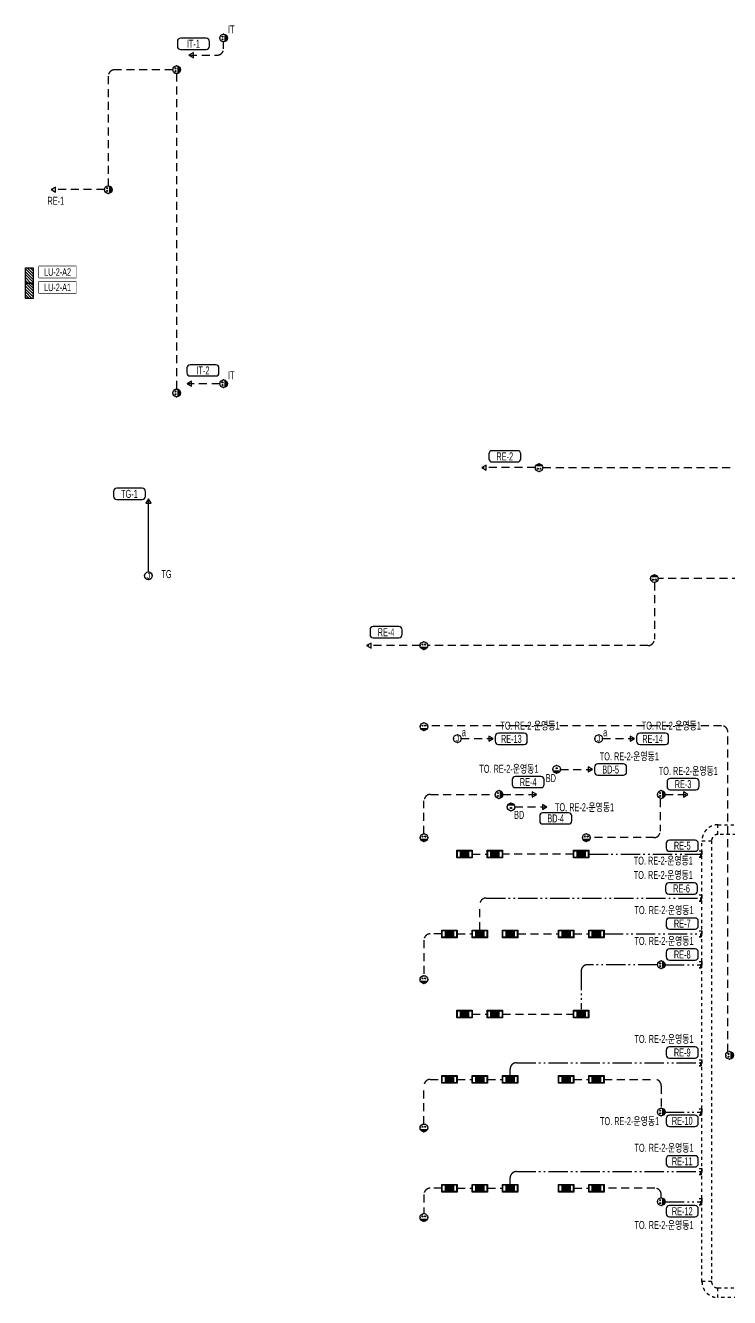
# Model space of a CAD drawing. Header units: millimetres. Extents: x 35956 to 501590, y -530175 to 1059940.
# Drawn here: x 94494 to 127472, y -100569 to -40953 of the extents above; entities that cross this region are included whole.
import ezdxf
from ezdxf.enums import TextEntityAlignment as Align

# ---------------------------------------------------------------- set-up
doc = ezdxf.new("R2010")
doc.units = ezdxf.units.MM
doc.header["$LTSCALE"] = 150
doc.set_wipeout_variables(frame=1)
for name, pattern in [('D1', [3, 1, -1, 1]), ('D2', [6.5, 2.5, -1.5, 2.5]), ('E6', [10, 6, -1, 0.5, -1, 0.5, -1])]:
    doc.linetypes.add(name, pattern=pattern)
for name, color, linetype in [('------01 Distribution Panel', 3, 'Continuous'), ('------01 Distribution Panel_UPS_Emgency', 232, 'Continuous'), ('------06 Receptacle', 6, 'Continuous'), ('------07 System Box', 6, 'Continuous'), ('-----20 General Symbol', 3, 'Continuous'), ('-----21 Embeded Wire in Ceiling or Wall', 4, 'Continuous'), ('-----22 Concealed Wire in Floor', 4, 'E6'), ('-----22 Embeded in Floor', 4, 'D2'), ('-----23 Concealed or Exposed Wire', 4, 'D1'), ('-----26 Electrical Cable Tray_Access Floor', 1, 'D1')]:
    doc.layers.add(name, color=color, linetype=linetype)
doc.styles.add('ELEC', font='')
doc.styles.get('ELEC').set_extended_font_data('Dotum')

# ---------------------------------------------------------------- blocks, each defined once
blk = doc.blocks.new('B02')
h = blk.add_hatch(color=256)
h.paths.add_polyline_path([(-136, 86, 0.632456), (136, 86)])
h.paths.add_polyline_path([(-75, 193, 1), (-32, 193, 1)])
h.paths.add_polyline_path([(32, 193, 1), (75, 193, 1)])
blk.add_line((-136, 86), (136, 86))
at = {"linetype": 'Continuous'}
blk.add_circle((0, 150), 150, dxfattribs=at)
for centre in [(-54, 193), (54, 193)]:
    blk.add_circle(centre, 21.4)
for p in [(-150, 150), (0, 300), (0, 0), (150, 150)]:
    blk.add_point(p)
blk = doc.blocks.new('O04')
blk.add_circle((0, 0), 150)
for p in [(-150, 0), (0, 150), (150, 0), (0, -150)]:
    blk.add_point(p)
at = {"style": 'ELEC'}
blk.add_text('J', height=214, dxfattribs=at).set_placement((0, 0), align=Align.MIDDLE)
blk = doc.blocks.new('B01')
h = blk.add_hatch(color=256)
h.paths.add_polyline_path([(21, 193, 1), (-21, 193, 1)])
h.paths.add_polyline_path([(-136, 86, 0.632456), (136, 86)])
blk.add_line((-136, 86), (136, 86))
at = {"linetype": 'Continuous'}
blk.add_circle((0, 150), 150, dxfattribs=at)
blk.add_circle((0, 193), 21.4)
for p in [(-150, 150), (0, 300), (0, 0), (150, 150)]:
    blk.add_point(p)
blk = doc.blocks.new('B11')
h = blk.add_hatch(color=256)
h.dxf.hatch_style = 1
h.paths.add_polyline_path([(150, 150), (-150, 150), (-150, -150), (150, -150)])
at = {"linetype": 'Continuous'}
for points in [[(300, -150), (-300, -150), (-300, 150), (300, 150)], [(-150, 150), (150, 150), (150, -150), (-150, -150)]]:
    blk.add_lwpolyline(points, close=True, dxfattribs=at)
at = {"color": 1, "linetype": 'Continuous'}
for points in [[(-280, 130), (-170, 130), (-170, -130), (-280, -130)], [(170, 130), (280, 130), (280, -130), (170, -130)]]:
    blk.add_lwpolyline(points, close=True, dxfattribs=at)
blk = doc.blocks.new('O07')
blk.add_lwpolyline([(-173, -100), (0, 0), (-173, 100)], close=True)
blk = doc.blocks.new('O08')
blk.add_hatch(color=256).paths.add_polyline_path([(-120, 51), (-120, 0), (120, 0), (120, 51)])
blk.add_lwpolyline([(120, 127.5), (120, 0), (-120, 0), (-120, 127.5), (-120, 51), (120, 51)])
blk = doc.blocks.new('A$C2ba48c73')
at = {"layer": '-----23 Concealed or Exposed Wire', "rotation": 180}
blk.add_blockref('O08', (0, 0), dxfattribs=at)
blk = doc.blocks.new('A02')
h = blk.add_hatch()
h.set_pattern_fill('ANSI31', color=256, scale=25, style=0)
h.set_pattern_definition([(45, (-2000, -19200), (-56.1266, 56.1266), [])])
h.paths.add_polyline_path([(-300, 300), (-300, 0), (300, 0), (300, 300)])
blk.add_lwpolyline([(300, 0), (-300, 0), (-300, 300), (300, 300)], close=True)

msp = doc.modelspace()

# ---------------------------------------------------------------- linework, layer by layer
at = {"layer": '------01 Distribution Panel', "color": 1, "elevation": 0}
msp.add_lwpolyline([(95121, -53490), (96876, -53490), (96876, -52965), (95121, -52965)], close=True, dxfattribs=at)
at = {"layer": '-----21 Embeded Wire in Ceiling or Wall', "elevation": 0}
msp.add_lwpolyline([(100254, -66565), (100254, -63135)], dxfattribs=at)
at = {"layer": '-----22 Concealed Wire in Floor'}
msp.add_line((116074, -81845), (126180, -81845), dxfattribs=at)
for points in [[(124094, -84971), (120822, -84971, 0.414214), (120522, -85271), (120522, -87060)], [(117194, -90165), (117194, -89865, -0.414214), (117494, -89565), (126180, -89565)], [(117194, -95265), (117194, -94965, -0.414214), (117494, -94665), (126180, -94665)]]:
    msp.add_lwpolyline(points, format="xyb", dxfattribs=at)
for points in [[(124454, -84971), (126180, -84971)], [(124454, -91873), (126180, -91873)], [(124454, -96076), (126180, -96076)]]:
    msp.add_lwpolyline(points, dxfattribs=at)
at = {"layer": '-----22 Embeded in Floor'}
for p, q in [((103774, -42045), (103774, -41722)), ((114904, -74375), (116404, -74375)), ((121524, -74375), (123024, -74375)), ((119554, -75815), (121054, -75815)), ((117414, -77575), (118914, -77575)), ((115774, -83345), (115774, -82145)), ((117554, -83525), (119454, -83525))]:
    msp.add_line(p, q, dxfattribs=at)
for points in [[(101394, -43032), (98673, -43032, 0.414214), (98373, -43332), (98374, -48465)], [(123951, -67055), (123951, -69716, -0.414214), (123651, -70016), (113335, -70016)], [(127396, -89056), (127396, -74071, 0.414214), (127096, -73771), (113382, -73771)], [(113161, -78835), (113161, -77293, -0.414214), (113461, -76993), (116494, -76993)], [(113994, -83525), (113456, -83525, 0.414214), (113156, -83825), (113156, -85485)], [(113156, -92436), (113156, -90645, -0.414214), (113456, -90345), (113994, -90345)], [(121594, -90345), (123975, -90345, -0.414214), (124275, -90645), (124275, -91692)], [(113994, -95445), (113456, -95445, 0.414214), (113156, -95745), (113156, -96636)], [(124275, -95894), (124275, -95745, 0.414214), (123975, -95445), (121594, -95445)]]:
    msp.add_lwpolyline(points, format="xyb", dxfattribs=at)
for points in [[(101574, -43212), (101574, -57991)], [(98194, -48645), (95694, -48645)], [(103594, -57745), (102070, -57745)], [(118372, -61674), (115872, -61674)], [(118732, -61676), (150772, -61674)], [(145372, -66874), (124132, -66876)], [(112975, -70014), (110475, -70014)], [(116854, -76995), (118441, -76995)], [(124454, -76995), (125519, -76995)], [(115424, -79785), (116122, -79785)], [(120162, -79785), (116842, -79785)], [(114714, -83525), (115414, -83525)], [(120174, -83525), (120874, -83525)], [(115424, -87285), (116122, -87285)], [(116842, -87285), (120162, -87285)], [(114714, -90345), (115414, -90345)], [(116134, -90345), (116834, -90345)], [(120174, -90345), (120874, -90345)], [(114714, -95445), (115414, -95445)], [(116134, -95445), (116834, -95445)], [(120174, -95445), (120874, -95445)]]:
    msp.add_lwpolyline(points, dxfattribs=at)
for centre, start, end in [((103474, -42045), 270, 0), ((116074, -82145), 90, 180)]:
    msp.add_arc(centre, 300, start, end, dxfattribs=at)
at = {"layer": '-----26 Electrical Cable Tray_Access Floor', "elevation": 0}
for points in [[(126630, -79162), (126630, -79162, -0.414214), (126930, -78862), (126930, -78862), (126930, -78412, 0.414214), (126180, -79162)], [(126930, -100119), (126930, -100119, -0.414214), (126630, -99819), (126630, -99819), (126180, -99819, 0.414214), (126930, -100569)]]:
    msp.add_lwpolyline(points, format="xyb", close=True, dxfattribs=at)
for points in [[(126930, -78862), (126930, -78412), (144283, -78412), (144283, -78862)], [(126180, -79162), (126630, -79162), (126630, -99819), (126180, -99819)], [(160237, -100119), (160237, -100569), (126930, -100569), (126930, -100119)]]:
    msp.add_lwpolyline(points, close=True, dxfattribs=at)
at = {"color": 1, "linetype": 'Continuous'}
for points in [[(116501, -74498, 0.414214), (116651, -74648), (117851, -74648, 0.414214), (118001, -74498), (118001, -74273, 0.414214), (117851, -74123), (116651, -74123, 0.414214), (116501, -74273)], [(123121, -74498, 0.414214), (123271, -74648), (124471, -74648, 0.414214), (124621, -74498), (124621, -74273, 0.414214), (124471, -74123), (123271, -74123, 0.414214), (123121, -74273)], [(121151, -75938, 0.414214), (121301, -76088), (122501, -76088, 0.414214), (122651, -75938), (122651, -75713, 0.414214), (122501, -75563), (121301, -75563, 0.414214), (121151, -75713)], [(118579, -78226, 0.414214), (118729, -78376), (119929, -78376, 0.414214), (120079, -78226), (120079, -78001, 0.414214), (119929, -77851), (118729, -77851, 0.414214), (118579, -78001)]]:
    msp.add_lwpolyline(points, format="xyb", close=True, dxfattribs=at)

# ---------------------------------------------------------------- block references
at = {"layer": '------01 Distribution Panel_UPS_Emgency', "xscale": 1.2, "yscale": 1.2, "zscale": 1.2, "rotation": 270}
msp.add_blockref('A02', (94494, -53385), dxfattribs=at)
at = {"layer": '------06 Receptacle', "xscale": 1.2, "yscale": 1.2, "zscale": 1.2}
for name, p, rotation in [('B02', (103954, -41542), 89.99999905542973), ('B02', (101754, -43032), 89.99999905542991), ('B02', (98554, -48645), 89.64627258613703), ('B02', (103954, -57745), 89.99999905542973), ('B02', (101754, -58171), 89.99999905542991), ('B02', (118554, -61495), 179.646272586137), ('B02', (123954, -66695), 179.646272586137), ('B02', (113154, -70195), 359.6462725861371), ('B02', (113156, -73995), 359.646272586137), ('B02', (116854, -76995), 89.64627258613703), ('B02', (124454, -76995), 89.64627258613703), ('B01', (117234, -77395), 180), ('B02', (113159, -79195), 359.6462725861371), ('B02', (120759, -79195), 359.6462725861371), ('B02', (124454, -84974), 89.64627258613703), ('B02', (113154, -85845), 359.646272586137), ('B02', (127651, -89220), 89.64627258613697), ('B02', (124454, -91873), 89.64627258613703), ('B02', (113154, -92796), 359.646272586137), ('B02', (124454, -96076), 89.64627258614475), ('B02', (113154, -96996), 359.646272586137)]:
    msp.add_blockref(name, p, dxfattribs=dict(at, rotation=rotation))
msp.add_blockref('B01', (119374, -75995), dxfattribs=at)
at = {"layer": '------07 System Box', "xscale": 1.2, "yscale": 1.2, "zscale": 1.2}
for p in [(115064, -79785), (116482, -79785), (120522, -79785), (114354, -83525), (115774, -83525), (117194, -83525), (119814, -83525), (121234, -83525), (115064, -87285), (116482, -87285), (120522, -87285), (114354, -90345), (115774, -90345), (117194, -90345), (119814, -90345), (121234, -90345), (114354, -95445), (115774, -95445), (117194, -95445), (119814, -95445), (121234, -95445)]:
    msp.add_blockref('B11', p, dxfattribs=at)
at = {"layer": '-----20 General Symbol', "xscale": 1.2, "yscale": 1.2, "zscale": 1.2}
for p in [(100254, -66745), (114724, -74375), (121344, -74375)]:
    msp.add_blockref('O04', p, dxfattribs=at)
at = {"layer": '-----21 Embeded Wire in Ceiling or Wall', "xscale": 1.2, "yscale": 1.2, "zscale": 1.2, "rotation": 89.9999999999999}
msp.add_blockref('O07', (100254, -63135), dxfattribs=at)
at = {"layer": '-----21 Embeded Wire in Ceiling or Wall', "xscale": 1.2, "yscale": 1.2, "zscale": 1.2}
for p in [(116404, -74375), (123024, -74375), (121054, -75815), (118441, -76995), (125519, -76995), (118914, -77575)]:
    msp.add_blockref('O07', p, dxfattribs=at)
at = {"layer": '-----22 Concealed Wire in Floor', "xscale": 1.2, "rotation": 270}
for p in [(126180, -79785), (126180, -81845), (126180, -83525), (126180, -84971), (126180, -89565), (126180, -91873), (126180, -94665), (126180, -96076)]:
    msp.add_blockref('A$C2ba48c73', p, dxfattribs=at)
at = {"layer": '-----22 Embeded in Floor', "xscale": 1.2, "yscale": 1.2, "zscale": 1.2, "rotation": 180}
for p in [(95694, -48645), (102070, -57745), (115872, -61674), (110475, -70014)]:
    msp.add_blockref('O07', p, dxfattribs=at)

# ---------------------------------------------------------------- texts
at = {"layer": '------06 Receptacle', "style": 'ELEC', "width": 0.7}
for s, p in [('IT', (104129, -41140, 0)), ('IT', (104129, -57343, 0)), ('BD', (117617, -77948))]:
    msp.add_text(s, height=375, dxfattribs=at).set_placement(p, align=Align.MIDDLE)
at = {"layer": '-----20 General Symbol', "style": 'ELEC', "width": 0.7}
msp.add_text('TG', height=375, dxfattribs=at).set_placement((101101, -66663), align=Align.MIDDLE)
for p in [(114933, -74075), (121553, -74075)]:
    msp.add_text('a', height=375, dxfattribs=at).set_placement(p, align=Align.MIDDLE_LEFT)
at = {"style": 'ELEC', "width": 0.7}
for s, p in [('TO. RE-2-운영동1', (118127, -73756)), ('TO. RE-2-운영동1', (124747, -73756)), ('RE-13', (117251, -74386)), ('RE-14', (123871, -74386)), ('TO. RE-2-운영동1', (122777, -75196)), ('BD-5', (121901, -75826)), ('TO. RE-2-운영동1', (120681, -77581)), ('BD-4', (119329, -78113)), ('TO. RE-2-운영동1', (122789, -92291))]:
    msp.add_text(s, height=375, dxfattribs=at).set_placement(p, align=Align.MIDDLE)

# ---------------------------------------------------------------- wipeouts: each hides what was drawn before it
at = {"color": 1, "linetype": 'Continuous'}
msp.add_wipeout([(101609, -41925), (101610, -41949), (101616, -41972), (101625, -41993), (101637, -42013), (101653, -42031), (101670, -42047), (101691, -42059), (101712, -42068), (101735, -42073), (101759, -42075), (102959, -42075), (102982, -42073), (103005, -42068), (103027, -42059), (103047, -42047), (103065, -42031), (103080, -42013), (103092, -41993), (103101, -41972), (103107, -41949), (103109, -41925), (103109, -41700), (103107, -41677), (103101, -41654), (103092, -41632), (103080, -41612), (103065, -41594), (103047, -41579), (103027, -41567), (103005, -41558), (102982, -41552), (102959, -41550), (101759, -41550), (101735, -41552), (101712, -41558), (101691, -41567), (101670, -41579), (101653, -41594), (101637, -41612), (101625, -41632), (101616, -41654), (101610, -41677), (101609, -41700)], dxfattribs=at).translate(0, 0, 0)

# ---------------------------------------------------------------- next in the draw order: linework, layer by layer
msp.add_lwpolyline([(101609, -41925, 0.414214), (101759, -42075), (102959, -42075, 0.414214), (103109, -41925), (103109, -41700, 0.414214), (102959, -41550), (101759, -41550, 0.414214), (101609, -41700)], format="xyb", close=True, dxfattribs=at)

# ---------------------------------------------------------------- next in the draw order: wipeouts: each hides what was drawn before it
for points in [[(95166, -49285), (95168, -49308), (95173, -49331), (95182, -49353), (95195, -49373), (95210, -49391), (95228, -49406), (95248, -49418), (95270, -49427), (95293, -49433), (95316, -49435), (96516, -49435), (96540, -49433), (96562, -49427), (96584, -49418), (96604, -49406), (96622, -49391), (96637, -49373), (96650, -49353), (96659, -49331), (96664, -49308), (96666, -49285), (96666, -49060), (96664, -49036), (96659, -49013), (96650, -48992), (96637, -48972), (96622, -48954), (96604, -48938), (96584, -48926), (96562, -48917), (96540, -48912), (96516, -48910), (95316, -48910), (95293, -48912), (95270, -48917), (95248, -48926), (95228, -48938), (95210, -48954), (95195, -48972), (95182, -48992), (95173, -49013), (95168, -49036), (95166, -49060)], [(102058, -57231), (102060, -57254), (102065, -57277), (102074, -57299), (102087, -57319), (102102, -57337), (102120, -57352), (102140, -57364), (102162, -57373), (102185, -57379), (102208, -57381), (103408, -57381), (103431, -57379), (103454, -57373), (103476, -57364), (103496, -57352), (103514, -57337), (103529, -57319), (103542, -57299), (103551, -57277), (103556, -57254), (103558, -57231), (103558, -57006), (103556, -56982), (103551, -56959), (103542, -56937), (103529, -56917), (103514, -56900), (103496, -56884), (103476, -56872), (103454, -56863), (103431, -56857), (103408, -56856), (102208, -56856), (102185, -56857), (102162, -56863), (102140, -56872), (102120, -56884), (102102, -56900), (102087, -56917), (102074, -56937), (102065, -56959), (102060, -56982), (102058, -57006)], [(116195, -61258), (116197, -61282), (116203, -61305), (116212, -61326), (116224, -61346), (116239, -61364), (116257, -61380), (116277, -61392), (116299, -61401), (116322, -61406), (116345, -61408), (117545, -61408), (117569, -61406), (117592, -61401), (117614, -61392), (117634, -61380), (117651, -61364), (117667, -61346), (117679, -61326), (117688, -61305), (117694, -61282), (117695, -61258), (117695, -61033), (117694, -61010), (117688, -60987), (117679, -60965), (117667, -60945), (117651, -60927), (117634, -60912), (117614, -60900), (117592, -60891), (117569, -60885), (117545, -60883), (116345, -60883), (116322, -60885), (116299, -60891), (116277, -60900), (116257, -60912), (116239, -60927), (116224, -60945), (116212, -60965), (116203, -60987), (116197, -61010), (116195, -61033)], [(98616, -63016), (98618, -63039), (98623, -63062), (98632, -63084), (98645, -63104), (98660, -63122), (98678, -63137), (98698, -63150), (98720, -63159), (98743, -63164), (98766, -63166), (99966, -63166), (99990, -63164), (100012, -63159), (100034, -63150), (100054, -63137), (100072, -63122), (100087, -63104), (100100, -63084), (100109, -63062), (100114, -63039), (100116, -63016), (100116, -62791), (100114, -62768), (100109, -62745), (100100, -62723), (100087, -62703), (100072, -62685), (100054, -62670), (100034, -62657), (100012, -62648), (99990, -62643), (99966, -62641), (98766, -62641), (98743, -62643), (98720, -62648), (98698, -62657), (98678, -62670), (98660, -62685), (98645, -62703), (98632, -62723), (98623, -62745), (98618, -62768), (98616, -62791)], [(110632, -69501), (110634, -69524), (110640, -69547), (110649, -69569), (110661, -69589), (110676, -69607), (110694, -69622), (110714, -69634), (110736, -69643), (110759, -69649), (110782, -69651), (111982, -69651), (112006, -69649), (112029, -69643), (112050, -69634), (112070, -69622), (112088, -69607), (112104, -69589), (112116, -69569), (112125, -69547), (112130, -69524), (112132, -69501), (112132, -69276), (112130, -69252), (112125, -69229), (112116, -69208), (112104, -69188), (112088, -69170), (112070, -69154), (112050, -69142), (112029, -69133), (112006, -69128), (111982, -69126), (110782, -69126), (110759, -69128), (110736, -69133), (110714, -69142), (110694, -69154), (110676, -69170), (110661, -69188), (110649, -69208), (110640, -69229), (110634, -69252), (110632, -69276)], [(117289, -76522), (117291, -76546), (117296, -76568), (117305, -76590), (117318, -76610), (117333, -76628), (117351, -76643), (117371, -76656), (117393, -76665), (117415, -76670), (117439, -76672), (118639, -76672), (118662, -76670), (118685, -76665), (118707, -76656), (118727, -76643), (118745, -76628), (118760, -76610), (118773, -76590), (118782, -76568), (118787, -76546), (118789, -76522), (118789, -76297), (118787, -76274), (118782, -76251), (118773, -76229), (118760, -76209), (118745, -76191), (118727, -76176), (118707, -76163), (118685, -76154), (118662, -76149), (118639, -76147), (117439, -76147), (117415, -76149), (117393, -76154), (117371, -76163), (117351, -76176), (117333, -76191), (117318, -76209), (117305, -76229), (117296, -76251), (117291, -76274), (117289, -76297)], [(124546, -76619), (124548, -76643), (124554, -76666), (124563, -76687), (124575, -76708), (124590, -76725), (124608, -76741), (124628, -76753), (124650, -76762), (124673, -76768), (124696, -76769), (125896, -76769), (125920, -76768), (125943, -76762), (125964, -76753), (125984, -76741), (126002, -76725), (126018, -76708), (126030, -76687), (126039, -76666), (126044, -76643), (126046, -76619), (126046, -76394), (126044, -76371), (126039, -76348), (126030, -76326), (126018, -76306), (126002, -76288), (125984, -76273), (125964, -76261), (125943, -76252), (125920, -76246), (125896, -76244), (124696, -76244), (124673, -76246), (124650, -76252), (124628, -76261), (124608, -76273), (124590, -76288), (124575, -76306), (124563, -76326), (124554, -76348), (124548, -76371), (124546, -76394)], [(124507, -79506), (124508, -79530), (124514, -79552), (124523, -79574), (124535, -79594), (124551, -79612), (124568, -79627), (124589, -79640), (124610, -79649), (124633, -79654), (124657, -79656), (125857, -79656), (125880, -79654), (125903, -79649), (125925, -79640), (125945, -79627), (125963, -79612), (125978, -79594), (125990, -79574), (125999, -79552), (126005, -79530), (126007, -79506), (126007, -79281), (126005, -79258), (125999, -79235), (125990, -79213), (125978, -79193), (125963, -79175), (125945, -79160), (125925, -79147), (125903, -79138), (125880, -79133), (125857, -79131), (124657, -79131), (124633, -79133), (124610, -79138), (124589, -79147), (124568, -79160), (124551, -79175), (124535, -79193), (124523, -79213), (124514, -79235), (124508, -79258), (124507, -79281)], [(124507, -84603), (124508, -84627), (124514, -84649), (124523, -84671), (124535, -84691), (124551, -84709), (124568, -84724), (124589, -84737), (124610, -84746), (124633, -84751), (124657, -84753), (125857, -84753), (125880, -84751), (125903, -84746), (125925, -84737), (125945, -84724), (125963, -84709), (125978, -84691), (125990, -84671), (125999, -84649), (126005, -84627), (126007, -84603), (126007, -84378), (126005, -84355), (125999, -84332), (125990, -84310), (125978, -84290), (125963, -84272), (125945, -84257), (125925, -84244), (125903, -84235), (125880, -84230), (125857, -84228), (124657, -84228), (124633, -84230), (124610, -84235), (124589, -84244), (124568, -84257), (124551, -84272), (124535, -84290), (124523, -84310), (124514, -84332), (124508, -84355), (124507, -84378)], [(124507, -89197), (124508, -89220), (124514, -89243), (124523, -89265), (124535, -89285), (124551, -89303), (124568, -89318), (124589, -89330), (124610, -89339), (124633, -89345), (124657, -89347), (125857, -89347), (125880, -89345), (125903, -89339), (125925, -89330), (125945, -89318), (125963, -89303), (125978, -89285), (125990, -89265), (125999, -89243), (126005, -89220), (126007, -89197), (126007, -88972), (126005, -88948), (125999, -88925), (125990, -88904), (125978, -88884), (125963, -88866), (125945, -88850), (125925, -88838), (125903, -88829), (125880, -88824), (125857, -88822), (124657, -88822), (124633, -88824), (124610, -88829), (124589, -88838), (124568, -88850), (124551, -88866), (124535, -88884), (124523, -88904), (124514, -88925), (124508, -88948), (124507, -88972)], [(124507, -92399), (124508, -92423), (124514, -92445), (124523, -92467), (124535, -92487), (124551, -92505), (124568, -92520), (124589, -92533), (124610, -92542), (124633, -92547), (124657, -92549), (125857, -92549), (125880, -92547), (125903, -92542), (125925, -92533), (125945, -92520), (125963, -92505), (125978, -92487), (125990, -92467), (125999, -92445), (126005, -92423), (126007, -92399), (126007, -92174), (126005, -92151), (125999, -92128), (125990, -92106), (125978, -92086), (125963, -92068), (125945, -92053), (125925, -92040), (125903, -92031), (125880, -92026), (125857, -92024), (124657, -92024), (124633, -92026), (124610, -92031), (124589, -92040), (124568, -92053), (124551, -92068), (124535, -92086), (124523, -92106), (124514, -92128), (124508, -92151), (124507, -92174)], [(124507, -94297), (124508, -94320), (124514, -94343), (124523, -94365), (124535, -94385), (124551, -94403), (124568, -94418), (124589, -94430), (124610, -94439), (124633, -94445), (124657, -94447), (125857, -94447), (125880, -94445), (125903, -94439), (125925, -94430), (125945, -94418), (125963, -94403), (125978, -94385), (125990, -94365), (125999, -94343), (126005, -94320), (126007, -94297), (126007, -94072), (126005, -94048), (125999, -94025), (125990, -94004), (125978, -93984), (125963, -93966), (125945, -93950), (125925, -93938), (125903, -93929), (125880, -93924), (125857, -93922), (124657, -93922), (124633, -93924), (124610, -93929), (124589, -93938), (124568, -93950), (124551, -93966), (124535, -93984), (124523, -94004), (124514, -94025), (124508, -94048), (124507, -94072)], [(124507, -96631), (124508, -96655), (124514, -96677), (124523, -96699), (124535, -96719), (124551, -96737), (124568, -96752), (124589, -96765), (124610, -96774), (124633, -96779), (124657, -96781), (125857, -96781), (125880, -96779), (125903, -96774), (125925, -96765), (125945, -96752), (125963, -96737), (125978, -96719), (125990, -96699), (125999, -96677), (126005, -96655), (126007, -96631), (126007, -96406), (126005, -96383), (125999, -96360), (125990, -96338), (125978, -96318), (125963, -96300), (125945, -96285), (125925, -96272), (125903, -96263), (125880, -96258), (125857, -96256), (124657, -96256), (124633, -96258), (124610, -96263), (124589, -96272), (124568, -96285), (124551, -96300), (124535, -96318), (124523, -96338), (124514, -96360), (124508, -96383), (124507, -96406)]]:
    msp.add_wipeout(points, dxfattribs=at)
at = {"color": 1}
msp.add_wipeout([(95121, -53490), (96876, -53490), (96876, -52965), (95121, -52965)], dxfattribs=at)
at = {"color": 1, "linetype": 'Continuous'}
for points in [[(124474, -81510), (124476, -81534), (124481, -81557), (124490, -81578), (124502, -81599), (124518, -81616), (124535, -81632), (124556, -81644), (124577, -81653), (124600, -81659), (124624, -81660), (125824, -81660), (125847, -81659), (125870, -81653), (125892, -81644), (125912, -81632), (125930, -81616), (125945, -81599), (125957, -81578), (125966, -81557), (125972, -81534), (125974, -81510), (125974, -81285), (125972, -81262), (125966, -81239), (125957, -81217), (125945, -81197), (125930, -81179), (125912, -81164), (125892, -81152), (125870, -81143), (125847, -81137), (125824, -81135), (124624, -81135), (124600, -81137), (124577, -81143), (124556, -81152), (124535, -81164), (124518, -81179), (124502, -81197), (124490, -81217), (124481, -81239), (124476, -81262), (124474, -81285)], [(124507, -83157), (124508, -83180), (124514, -83203), (124523, -83225), (124535, -83245), (124551, -83263), (124568, -83278), (124589, -83290), (124610, -83299), (124633, -83305), (124657, -83307), (125857, -83307), (125880, -83305), (125903, -83299), (125925, -83290), (125945, -83278), (125963, -83263), (125978, -83245), (125990, -83225), (125999, -83203), (126005, -83180), (126007, -83157), (126007, -82932), (126005, -82908), (125999, -82885), (125990, -82864), (125978, -82844), (125963, -82826), (125945, -82810), (125925, -82798), (125903, -82789), (125880, -82784), (125857, -82782), (124657, -82782), (124633, -82784), (124610, -82789), (124589, -82798), (124568, -82810), (124551, -82826), (124535, -82844), (124523, -82864), (124514, -82885), (124508, -82908), (124507, -82932)]]:
    msp.add_wipeout(points, dxfattribs=at).translate(0, 0, 0)

# ---------------------------------------------------------------- next in the draw order: linework, layer by layer
at = {"layer": '------01 Distribution Panel', "color": 1, "elevation": 0}
msp.add_lwpolyline([(95121, -52770), (96876, -52770), (96876, -52245), (95121, -52245)], close=True, dxfattribs=at)
at = {"layer": '-----22 Concealed Wire in Floor'}
for p, q in [((120882, -79785), (126180, -79785)), ((121594, -83525), (126129, -83525))]:
    msp.add_line(p, q, dxfattribs=at)
at = {"layer": '-----22 Embeded in Floor'}
msp.add_lwpolyline([(124227, -77219), (124227, -78716, -0.414214), (123927, -79016), (120940, -79016)], format="xyb", dxfattribs=at)
at = {"color": 1, "linetype": 'Continuous'}
for points in [[(102058, -57231, 0.414214), (102208, -57381), (103408, -57381, 0.414214), (103558, -57231), (103558, -57006, 0.414214), (103408, -56856), (102208, -56856, 0.414214), (102058, -57006)], [(116195, -61258, 0.414214), (116345, -61408), (117545, -61408, 0.414214), (117695, -61258), (117695, -61033, 0.414214), (117545, -60883), (116345, -60883, 0.414214), (116195, -61033)], [(110632, -69501, 0.414214), (110782, -69651), (111982, -69651, 0.414214), (112132, -69501), (112132, -69276, 0.414214), (111982, -69126), (110782, -69126, 0.414214), (110632, -69276)], [(117289, -76522, 0.414214), (117439, -76672), (118639, -76672, 0.414214), (118789, -76522), (118789, -76297, 0.414214), (118639, -76147), (117439, -76147, 0.414214), (117289, -76297)], [(124546, -76619, 0.414214), (124696, -76769), (125896, -76769, 0.414214), (126046, -76619), (126046, -76394, 0.414214), (125896, -76244), (124696, -76244, 0.414214), (124546, -76394)], [(124507, -79506, 0.414214), (124657, -79656), (125857, -79656, 0.414214), (126007, -79506), (126007, -79281, 0.414214), (125857, -79131), (124657, -79131, 0.414214), (124507, -79281)], [(124474, -81510, 0.414214), (124624, -81660), (125824, -81660, 0.414214), (125974, -81510), (125974, -81285, 0.414214), (125824, -81135), (124624, -81135, 0.414214), (124474, -81285)], [(124507, -83157, 0.414214), (124657, -83307), (125857, -83307, 0.414214), (126007, -83157), (126007, -82932, 0.414214), (125857, -82782), (124657, -82782, 0.414214), (124507, -82932)], [(124507, -84603, 0.414214), (124657, -84753), (125857, -84753, 0.414214), (126007, -84603), (126007, -84378, 0.414214), (125857, -84228), (124657, -84228, 0.414214), (124507, -84378)], [(124507, -89197, 0.414214), (124657, -89347), (125857, -89347, 0.414214), (126007, -89197), (126007, -88972, 0.414214), (125857, -88822), (124657, -88822, 0.414214), (124507, -88972)], [(124507, -92399, 0.414214), (124657, -92549), (125857, -92549, 0.414214), (126007, -92399), (126007, -92174, 0.414214), (125857, -92024), (124657, -92024, 0.414214), (124507, -92174)], [(124507, -94297, 0.414214), (124657, -94447), (125857, -94447, 0.414214), (126007, -94297), (126007, -94072, 0.414214), (125857, -93922), (124657, -93922, 0.414214), (124507, -94072)], [(124507, -96631, 0.414214), (124657, -96781), (125857, -96781, 0.414214), (126007, -96631), (126007, -96406, 0.414214), (125857, -96256), (124657, -96256, 0.414214), (124507, -96406)]]:
    msp.add_lwpolyline(points, format="xyb", close=True, dxfattribs=at)
at = {"color": 1, "linetype": 'Continuous', "elevation": 0}
msp.add_lwpolyline([(98616, -63016, 0.414214), (98766, -63166), (99966, -63166, 0.414214), (100116, -63016), (100116, -62791, 0.414214), (99966, -62641), (98766, -62641, 0.414214), (98616, -62791)], format="xyb", close=True, dxfattribs=at)

# ---------------------------------------------------------------- next in the draw order: block references
at = {"layer": '------01 Distribution Panel_UPS_Emgency', "xscale": 1.2, "yscale": 1.2, "zscale": 1.2, "rotation": 270}
msp.add_blockref('A02', (94494, -52665), dxfattribs=at)

# ---------------------------------------------------------------- next in the draw order: texts
at = {"layer": '------06 Receptacle', "style": 'ELEC', "width": 0.7}
msp.add_text('BD', height=375, dxfattribs=at).set_placement((119104, -76224), align=Align.MIDDLE)
at = {"style": 'ELEC', "width": 0.7}
for s, p in [('RE-1', (95916, -49172)), ('IT-2', (102808, -57118)), ('RE-2', (116945, -61146)), ('TG-1', (99366, -62904)), ('RE-4', (111382, -69388)), ('TO. RE-2-운영동1', (117137, -75780)), ('TO. RE-2-운영동1', (125540, -75877)), ('RE-4', (118039, -76410)), ('RE-3', (125296, -76507)), ('RE-5', (125257, -79394)), ('TO. RE-2-운영동1', (124369, -80083)), ('TO. RE-2-운영동1', (124369, -80755)), ('RE-6', (125224, -81398)), ('TO. RE-2-운영동1', (124402, -82402)), ('RE-7', (125257, -83044)), ('TO. RE-2-운영동1', (124402, -83848)), ('RE-8', (125257, -84491)), ('TO. RE-2-운영동1', (124402, -88442)), ('RE-9', (125257, -89084)), ('RE-10', (125257, -92287)), ('TO. RE-2-운영동1', (124402, -93542)), ('RE-11', (125257, -94184)), ('RE-12', (125257, -96519)), ('TO. RE-2-운영동1', (124402, -97161))]:
    msp.add_text(s, height=375, dxfattribs=at).set_placement(p, align=Align.MIDDLE)

# ---------------------------------------------------------------- next in the draw order: wipeouts: each hides what was drawn before it
at = {"color": 1, "linetype": 'Continuous'}
msp.add_wipeout([(101609, -41925), (101610, -41949), (101616, -41972), (101625, -41993), (101637, -42013), (101653, -42031), (101670, -42047), (101691, -42059), (101712, -42068), (101735, -42073), (101759, -42075), (102959, -42075), (102982, -42073), (103005, -42068), (103027, -42059), (103047, -42047), (103065, -42031), (103080, -42013), (103092, -41993), (103101, -41972), (103107, -41949), (103109, -41925), (103109, -41700), (103107, -41677), (103101, -41654), (103092, -41632), (103080, -41612), (103065, -41594), (103047, -41579), (103027, -41567), (103005, -41558), (102982, -41552), (102959, -41550), (101759, -41550), (101735, -41552), (101712, -41558), (101691, -41567), (101670, -41579), (101653, -41594), (101637, -41612), (101625, -41632), (101616, -41654), (101610, -41677), (101609, -41700)], dxfattribs=at).translate(0, 0, 0)

# ---------------------------------------------------------------- next in the draw order: linework, layer by layer
at = {"layer": '-----22 Embeded in Floor'}
msp.add_line((102151, -42345), (103474, -42345), dxfattribs=at)
at = {"color": 1, "linetype": 'Continuous'}
msp.add_lwpolyline([(101609, -41925, 0.414214), (101759, -42075), (102959, -42075, 0.414214), (103109, -41925), (103109, -41700, 0.414214), (102959, -41550), (101759, -41550, 0.414214), (101609, -41700)], format="xyb", close=True, dxfattribs=at)

# ---------------------------------------------------------------- next in the draw order: block references
at = {"layer": '-----22 Embeded in Floor', "xscale": 1.2, "yscale": 1.2, "zscale": 1.2, "rotation": 180}
msp.add_blockref('O07', (102151, -42345), dxfattribs=at)

# ---------------------------------------------------------------- next in the draw order: texts
at = {"style": 'ELEC', "width": 0.7}
msp.add_text('IT-1', height=375, dxfattribs=at).set_placement((102359, -41813), align=Align.MIDDLE)

# ---------------------------------------------------------------- next in the draw order: wipeouts: each hides what was drawn before it
at = {"color": 1}
msp.add_wipeout([(95121, -52770), (96876, -52770), (96876, -52245), (95121, -52245)], dxfattribs=at)

# ---------------------------------------------------------------- next in the draw order: texts
at = {"layer": '------01 Distribution Panel_UPS_Emgency', "style": 'ELEC', "width": 0.7}
for s, p in [('LU-2-A2', (95999, -52508)), ('LU-2-A1', (95999, -53228))]:
    msp.add_text(s, height=350, dxfattribs=at).set_placement(p, align=Align.MIDDLE_CENTER)

doc.saveas('drawing.dxf')
